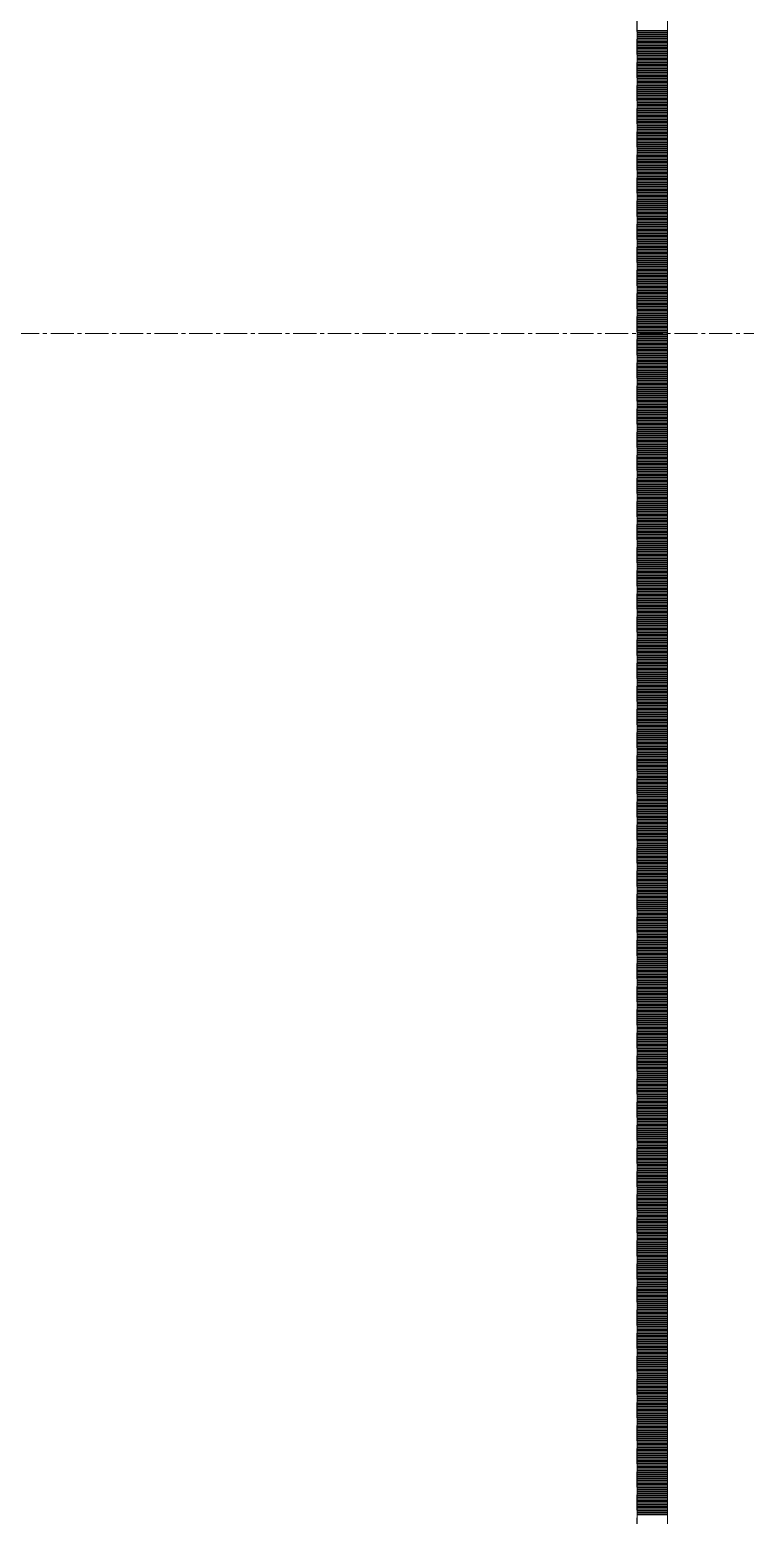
# Model space of a CAD drawing. Header units: millimetres. Extents: x 538266 to 1167394, y 114608 to 637157.
# Drawn here: x 828382 to 828972, y 203639 to 204864 of the extents above; entities that cross this region are included whole.
import ezdxf
from ezdxf.enums import TextEntityAlignment as Align

# ---------------------------------------------------------------- set-up
doc = ezdxf.new("R2010")
doc.units = ezdxf.units.MM
doc.linetypes.add('CENTER2', pattern=[28.575, 19.05, -3.175, 3.175, -3.175])
doc.linetypes.add('DASHED', pattern=[19.05, 12.7, -6.35])
doc.layers.get('Defpoints').update_dxf_attribs({"color": 140})
doc.layers.add('АР_Делит', color=120, linetype='Continuous', lineweight=0, plot=False)
doc.layers.add('АР_Тонкая', color=254, linetype='Continuous', lineweight=5)
doc.layers.add('АР_Штриховка', color=8, linetype='Continuous', lineweight=0)
doc.layers.add('РД_Оси_100', color=7, linetype='Continuous', lineweight=0, true_color=0x525252)
doc.styles.add('style1', font='ARIALN.TTF')

# ---------------------------------------------------------------- blocks, each defined once
blk = doc.blocks.new('2_этаж')
at = {"layer": 'АР_Тонкая', "color": 18, "linetype": 'Continuous', "lineweight": 5, "true_color": 0x000000}
for p, q in [((672518.6, 213213.2), (672518.6, 137013.2)), ((672543.6, 213213.2), (672543.6, 137013.2)), ((672543.6, 137013.2), (672543.6, 213213.2))]:
    blk.add_line(p, q, dxfattribs=at)
at = {"layer": 'АР_Штриховка', "color": 18, "linetype": 'Continuous', "lineweight": 0, "true_color": 0x000000}
for p, q in [((672518.6, 204863), (672543.6, 204863)), ((672518.6, 204862), (672543.6, 204862)), ((672518.6, 204861), (672543.6, 204861)), ((672518.6, 204860), (672543.6, 204860)), ((672518.6, 204859), (672543.6, 204859)), ((672518.6, 204858), (672543.6, 204858)), ((672518.6, 204857), (672543.6, 204857)), ((672518.6, 204856), (672543.6, 204856)), ((672518.6, 204855), (672543.6, 204855)), ((672518.6, 204854), (672543.6, 204854)), ((672518.6, 204853), (672543.6, 204853)), ((672518.6, 204852), (672543.6, 204852)), ((672518.6, 204851), (672543.6, 204851)), ((672518.6, 204850), (672543.6, 204850)), ((672518.6, 204849), (672543.6, 204849)), ((672518.6, 204848), (672543.6, 204848)), ((672518.6, 204847), (672543.6, 204847)), ((672518.6, 204846), (672543.6, 204846)), ((672518.6, 204845), (672543.6, 204845)), ((672518.6, 204844), (672543.6, 204844)), ((672518.6, 204843), (672543.6, 204843)), ((672518.6, 204842), (672543.6, 204842)), ((672518.6, 204841), (672543.6, 204841)), ((672518.6, 204840), (672543.6, 204840)), ((672518.6, 204839), (672543.6, 204839)), ((672518.6, 204838), (672543.6, 204838)), ((672518.6, 204837), (672543.6, 204837)), ((672518.6, 204836), (672543.6, 204836)), ((672518.6, 204835), (672543.6, 204835)), ((672518.6, 204834), (672543.6, 204834)), ((672518.6, 204833), (672543.6, 204833)), ((672518.6, 204832), (672543.6, 204832)), ((672518.6, 204831), (672543.6, 204831)), ((672518.6, 204830), (672543.6, 204830)), ((672518.6, 204829), (672543.6, 204829)), ((672518.6, 204828), (672543.6, 204828)), ((672518.6, 204827), (672543.6, 204827)), ((672518.6, 204826), (672543.6, 204826)), ((672518.6, 204825), (672543.6, 204825)), ((672518.6, 204824), (672543.6, 204824)), ((672518.6, 204823), (672543.6, 204823)), ((672518.6, 204822), (672543.6, 204822)), ((672518.6, 204821), (672543.6, 204821)), ((672518.6, 204820), (672543.6, 204820)), ((672518.6, 204819), (672543.6, 204819)), ((672518.6, 204818), (672543.6, 204818)), ((672518.6, 204817), (672543.6, 204817)), ((672518.6, 204816), (672543.6, 204816)), ((672518.6, 204815), (672543.6, 204815)), ((672518.6, 204814), (672543.6, 204814)), ((672518.6, 204813), (672543.6, 204813)), ((672518.6, 204812), (672543.6, 204812)), ((672518.6, 204811), (672543.6, 204811)), ((672518.6, 204810), (672543.6, 204810)), ((672518.6, 204809), (672543.6, 204809)), ((672518.6, 204808), (672543.6, 204808)), ((672518.6, 204807), (672543.6, 204807)), ((672518.6, 204806), (672543.6, 204806)), ((672518.6, 204805), (672543.6, 204805)), ((672518.6, 204804), (672543.6, 204804)), ((672518.6, 204803), (672543.6, 204803)), ((672518.6, 204802), (672543.6, 204802)), ((672518.6, 204801), (672543.6, 204801)), ((672518.6, 204800), (672543.6, 204800)), ((672518.6, 204799), (672543.6, 204799)), ((672518.6, 204798), (672543.6, 204798)), ((672518.6, 204797), (672543.6, 204797)), ((672518.6, 204796), (672543.6, 204796)), ((672518.6, 204795), (672543.6, 204795)), ((672518.6, 204794), (672543.6, 204794)), ((672518.6, 204793), (672543.6, 204793)), ((672518.6, 204792), (672543.6, 204792)), ((672518.6, 204791), (672543.6, 204791)), ((672518.6, 204790), (672543.6, 204790)), ((672518.6, 204789), (672543.6, 204789)), ((672518.6, 204788), (672543.6, 204788)), ((672518.6, 204787), (672543.6, 204787)), ((672518.6, 204786), (672543.6, 204786)), ((672518.6, 204785), (672543.6, 204785)), ((672518.6, 204784), (672543.6, 204784)), ((672518.6, 204783), (672543.6, 204783)), ((672518.6, 204782), (672543.6, 204782)), ((672518.6, 204781), (672543.6, 204781)), ((672518.6, 204780), (672543.6, 204780)), ((672518.6, 204779), (672543.6, 204779)), ((672518.6, 204778), (672543.6, 204778)), ((672518.6, 204777), (672543.6, 204777)), ((672518.6, 204776), (672543.6, 204776)), ((672518.6, 204775), (672543.6, 204775)), ((672518.6, 204774), (672543.6, 204774)), ((672518.6, 204773), (672543.6, 204773)), ((672518.6, 204772), (672543.6, 204772)), ((672518.6, 204771), (672543.6, 204771)), ((672518.6, 204770), (672543.6, 204770)), ((672518.6, 204769), (672543.6, 204769)), ((672518.6, 204768), (672543.6, 204768)), ((672518.6, 204767), (672543.6, 204767)), ((672518.6, 204766), (672543.6, 204766)), ((672518.6, 204765), (672543.6, 204765)), ((672518.6, 204764), (672543.6, 204764)), ((672518.6, 204763), (672543.6, 204763)), ((672518.6, 204762), (672543.6, 204762)), ((672518.6, 204761), (672543.6, 204761)), ((672518.6, 204760), (672543.6, 204760)), ((672518.6, 204759), (672543.6, 204759)), ((672518.6, 204758), (672543.6, 204758)), ((672518.6, 204757), (672543.6, 204757)), ((672518.6, 204756), (672543.6, 204756)), ((672518.6, 204755), (672543.6, 204755)), ((672518.6, 204754), (672543.6, 204754)), ((672518.6, 204753), (672543.6, 204753)), ((672518.6, 204752), (672543.6, 204752)), ((672518.6, 204751), (672543.6, 204751)), ((672518.6, 204750), (672543.6, 204750)), ((672518.6, 204749), (672543.6, 204749)), ((672518.6, 204748), (672543.6, 204748)), ((672518.6, 204747), (672543.6, 204747)), ((672518.6, 204746), (672543.6, 204746)), ((672518.6, 204745), (672543.6, 204745)), ((672518.6, 204744), (672543.6, 204744)), ((672518.6, 204743), (672543.6, 204743)), ((672518.6, 204742), (672543.6, 204742)), ((672518.6, 204741), (672543.6, 204741)), ((672518.6, 204740), (672543.6, 204740)), ((672518.6, 204739), (672543.6, 204739)), ((672518.6, 204738), (672543.6, 204738)), ((672518.6, 204737), (672543.6, 204737)), ((672518.6, 204736), (672543.6, 204736)), ((672518.6, 204735), (672543.6, 204735)), ((672518.6, 204734), (672543.6, 204734)), ((672518.6, 204733), (672543.6, 204733)), ((672518.6, 204732), (672543.6, 204732)), ((672518.6, 204731), (672543.6, 204731)), ((672518.6, 204730), (672543.6, 204730)), ((672518.6, 204729), (672543.6, 204729)), ((672518.6, 204728), (672543.6, 204728)), ((672518.6, 204727), (672543.6, 204727)), ((672518.6, 204726), (672543.6, 204726)), ((672518.6, 204725), (672543.6, 204725)), ((672518.6, 204724), (672543.6, 204724)), ((672518.6, 204723), (672543.6, 204723)), ((672518.6, 204722), (672543.6, 204722)), ((672518.6, 204721), (672543.6, 204721)), ((672518.6, 204720), (672543.6, 204720)), ((672518.6, 204719), (672543.6, 204719)), ((672518.6, 204718), (672543.6, 204718)), ((672518.6, 204717), (672543.6, 204717)), ((672518.6, 204716), (672543.6, 204716)), ((672518.6, 204715), (672543.6, 204715)), ((672518.6, 204714), (672543.6, 204714)), ((672518.6, 204713), (672543.6, 204713)), ((672518.6, 204712), (672543.6, 204712)), ((672518.6, 204711), (672543.6, 204711)), ((672518.6, 204710), (672543.6, 204710)), ((672518.6, 204709), (672543.6, 204709)), ((672518.6, 204708), (672543.6, 204708)), ((672518.6, 204707), (672543.6, 204707)), ((672518.6, 204706), (672543.6, 204706)), ((672518.6, 204705), (672543.6, 204705)), ((672518.6, 204704), (672543.6, 204704)), ((672518.6, 204703), (672543.6, 204703)), ((672518.6, 204702), (672543.6, 204702)), ((672518.6, 204701), (672543.6, 204701)), ((672518.6, 204700), (672543.6, 204700)), ((672518.6, 204699), (672543.6, 204699)), ((672518.6, 204698), (672543.6, 204698)), ((672518.6, 204697), (672543.6, 204697)), ((672518.6, 204696), (672543.6, 204696)), ((672518.6, 204695), (672543.6, 204695)), ((672518.6, 204694), (672543.6, 204694)), ((672518.6, 204693), (672543.6, 204693)), ((672518.6, 204692), (672543.6, 204692)), ((672518.6, 204691), (672543.6, 204691)), ((672518.6, 204690), (672543.6, 204690)), ((672518.6, 204689), (672543.6, 204689)), ((672518.6, 204688), (672543.6, 204688)), ((672518.6, 204687), (672543.6, 204687)), ((672518.6, 204686), (672543.6, 204686)), ((672518.6, 204685), (672543.6, 204685)), ((672518.6, 204684), (672543.6, 204684)), ((672518.6, 204683), (672543.6, 204683)), ((672518.6, 204682), (672543.6, 204682)), ((672518.6, 204681), (672543.6, 204681)), ((672518.6, 204680), (672543.6, 204680)), ((672518.6, 204679), (672543.6, 204679)), ((672518.6, 204678), (672543.6, 204678)), ((672518.6, 204677), (672543.6, 204677)), ((672518.6, 204676), (672543.6, 204676)), ((672518.6, 204675), (672543.6, 204675)), ((672518.6, 204674), (672543.6, 204674)), ((672518.6, 204673), (672543.6, 204673)), ((672518.6, 204672), (672543.6, 204672)), ((672518.6, 204671), (672543.6, 204671)), ((672518.6, 204670), (672543.6, 204670)), ((672518.6, 204669), (672543.6, 204669)), ((672518.6, 204668), (672543.6, 204668)), ((672518.6, 204667), (672543.6, 204667)), ((672518.6, 204666), (672543.6, 204666)), ((672518.6, 204665), (672543.6, 204665)), ((672518.6, 204664), (672543.6, 204664)), ((672518.6, 204663), (672543.6, 204663)), ((672518.6, 204662), (672543.6, 204662)), ((672518.6, 204661), (672543.6, 204661)), ((672518.6, 204660), (672543.6, 204660)), ((672518.6, 204659), (672543.6, 204659)), ((672518.6, 204658), (672543.6, 204658)), ((672518.6, 204657), (672543.6, 204657)), ((672518.6, 204656), (672543.6, 204656)), ((672518.6, 204655), (672543.6, 204655)), ((672518.6, 204654), (672543.6, 204654)), ((672518.6, 204653), (672543.6, 204653)), ((672518.6, 204652), (672543.6, 204652)), ((672518.6, 204651), (672543.6, 204651)), ((672518.6, 204650), (672543.6, 204650)), ((672518.6, 204649), (672543.6, 204649)), ((672518.6, 204648), (672543.6, 204648)), ((672518.6, 204647), (672543.6, 204647)), ((672518.6, 204646), (672543.6, 204646)), ((672518.6, 204645), (672543.6, 204645)), ((672518.6, 204644), (672543.6, 204644)), ((672518.6, 204643), (672543.6, 204643)), ((672518.6, 204642), (672543.6, 204642)), ((672518.6, 204641), (672543.6, 204641)), ((672518.6, 204640), (672543.6, 204640)), ((672518.6, 204639), (672543.6, 204639)), ((672518.6, 204638), (672543.6, 204638)), ((672518.6, 204637), (672543.6, 204637)), ((672518.6, 204636), (672543.6, 204636)), ((672518.6, 204635), (672543.6, 204635)), ((672518.6, 204634), (672543.6, 204634)), ((672518.6, 204633), (672543.6, 204633)), ((672518.6, 204632), (672543.6, 204632)), ((672518.6, 204631), (672543.6, 204631)), ((672518.6, 204630), (672543.6, 204630)), ((672518.6, 204629), (672543.6, 204629)), ((672518.6, 204628), (672543.6, 204628)), ((672518.6, 204627), (672543.6, 204627)), ((672518.6, 204626), (672543.6, 204626)), ((672518.6, 204625), (672543.6, 204625)), ((672518.6, 204624), (672543.6, 204624)), ((672518.6, 204623), (672543.6, 204623)), ((672518.6, 204622), (672543.6, 204622)), ((672518.6, 204621), (672543.6, 204621)), ((672518.6, 204620), (672543.6, 204620)), ((672518.6, 204619), (672543.6, 204619)), ((672518.6, 204618), (672543.6, 204618)), ((672518.6, 204617), (672543.6, 204617)), ((672518.6, 204616), (672543.6, 204616)), ((672518.6, 204615), (672543.6, 204615)), ((672518.6, 204614), (672543.6, 204614)), ((672518.6, 204613), (672543.6, 204613)), ((672518.6, 204612), (672543.6, 204612)), ((672518.6, 204611), (672543.6, 204611)), ((672518.6, 204610), (672543.6, 204610)), ((672518.6, 204609), (672543.6, 204609)), ((672518.6, 204608), (672543.6, 204608)), ((672518.6, 204607), (672543.6, 204607)), ((672518.6, 204606), (672543.6, 204606)), ((672518.6, 204605), (672543.6, 204605)), ((672518.6, 204604), (672543.6, 204604)), ((672518.6, 204603), (672543.6, 204603)), ((672518.6, 204602), (672543.6, 204602)), ((672518.6, 204601), (672543.6, 204601)), ((672518.6, 204600), (672543.6, 204600)), ((672518.6, 204599), (672543.6, 204599)), ((672518.6, 204598), (672543.6, 204598)), ((672518.6, 204597), (672543.6, 204597)), ((672518.6, 204596), (672543.6, 204596)), ((672518.6, 204595), (672543.6, 204595)), ((672518.6, 204594), (672543.6, 204594)), ((672518.6, 204593), (672543.6, 204593)), ((672518.6, 204592), (672543.6, 204592)), ((672518.6, 204591), (672543.6, 204591)), ((672518.6, 204590), (672543.6, 204590)), ((672518.6, 204589), (672543.6, 204589)), ((672518.6, 204588), (672543.6, 204588)), ((672518.6, 204587), (672543.6, 204587)), ((672518.6, 204586), (672543.6, 204586)), ((672518.6, 204585), (672543.6, 204585)), ((672518.6, 204584), (672543.6, 204584)), ((672518.6, 204583), (672543.6, 204583)), ((672518.6, 204582), (672543.6, 204582)), ((672518.6, 204581), (672543.6, 204581)), ((672518.6, 204580), (672543.6, 204580)), ((672518.6, 204579), (672543.6, 204579)), ((672518.6, 204578), (672543.6, 204578)), ((672518.6, 204577), (672543.6, 204577)), ((672518.6, 204576), (672543.6, 204576)), ((672518.6, 204575), (672543.6, 204575)), ((672518.6, 204574), (672543.6, 204574)), ((672518.6, 204573), (672543.6, 204573)), ((672518.6, 204572), (672543.6, 204572)), ((672518.6, 204571), (672543.6, 204571)), ((672518.6, 204570), (672543.6, 204570)), ((672518.6, 204569), (672543.6, 204569)), ((672518.6, 204568), (672543.6, 204568)), ((672518.6, 204567), (672543.6, 204567)), ((672518.6, 204566), (672543.6, 204566)), ((672518.6, 204565), (672543.6, 204565)), ((672518.6, 204564), (672543.6, 204564)), ((672518.6, 204563), (672543.6, 204563)), ((672518.6, 204562), (672543.6, 204562)), ((672518.6, 204561), (672543.6, 204561)), ((672518.6, 204560), (672543.6, 204560)), ((672518.6, 204559), (672543.6, 204559)), ((672518.6, 204558), (672543.6, 204558)), ((672518.6, 204557), (672543.6, 204557)), ((672518.6, 204556), (672543.6, 204556)), ((672518.6, 204555), (672543.6, 204555)), ((672518.6, 204554), (672543.6, 204554)), ((672518.6, 204553), (672543.6, 204553)), ((672518.6, 204552), (672543.6, 204552)), ((672518.6, 204551), (672543.6, 204551)), ((672518.6, 204550), (672543.6, 204550)), ((672518.6, 204549), (672543.6, 204549)), ((672518.6, 204548), (672543.6, 204548)), ((672518.6, 204547), (672543.6, 204547)), ((672518.6, 204546), (672543.6, 204546)), ((672518.6, 204545), (672543.6, 204545)), ((672518.6, 204544), (672543.6, 204544)), ((672518.6, 204543), (672543.6, 204543)), ((672518.6, 204542), (672543.6, 204542)), ((672518.6, 204541), (672543.6, 204541)), ((672518.6, 204540), (672543.6, 204540)), ((672518.6, 204539), (672543.6, 204539)), ((672518.6, 204538), (672543.6, 204538)), ((672518.6, 204537), (672543.6, 204537)), ((672518.6, 204536), (672543.6, 204536)), ((672518.6, 204535), (672543.6, 204535)), ((672518.6, 204534), (672543.6, 204534)), ((672518.6, 204533), (672543.6, 204533)), ((672518.6, 204532), (672543.6, 204532)), ((672518.6, 204531), (672543.6, 204531)), ((672518.6, 204530), (672543.6, 204530)), ((672518.6, 204529), (672543.6, 204529)), ((672518.6, 204528), (672543.6, 204528)), ((672518.6, 204527), (672543.6, 204527)), ((672518.6, 204526), (672543.6, 204526)), ((672518.6, 204525), (672543.6, 204525)), ((672518.6, 204524), (672543.6, 204524)), ((672518.6, 204523), (672543.6, 204523)), ((672518.6, 204522), (672543.6, 204522)), ((672518.6, 204521), (672543.6, 204521)), ((672518.6, 204520), (672543.6, 204520)), ((672518.6, 204519), (672543.6, 204519)), ((672518.6, 204518), (672543.6, 204518)), ((672518.6, 204517), (672543.6, 204517)), ((672518.6, 204516), (672543.6, 204516)), ((672518.6, 204515), (672543.6, 204515)), ((672518.6, 204514), (672543.6, 204514)), ((672518.6, 204513), (672543.6, 204513)), ((672518.6, 204512), (672543.6, 204512)), ((672518.6, 204511), (672543.6, 204511)), ((672518.6, 204510), (672543.6, 204510)), ((672518.6, 204509), (672543.6, 204509)), ((672518.6, 204508), (672543.6, 204508)), ((672518.6, 204507), (672543.6, 204507)), ((672518.6, 204506), (672543.6, 204506)), ((672518.6, 204505), (672543.6, 204505)), ((672518.6, 204504), (672543.6, 204504)), ((672518.6, 204503), (672543.6, 204503)), ((672518.6, 204502), (672543.6, 204502)), ((672518.6, 204501), (672543.6, 204501)), ((672518.6, 204500), (672543.6, 204500)), ((672518.6, 204499), (672543.6, 204499)), ((672518.6, 204498), (672543.6, 204498)), ((672518.6, 204497), (672543.6, 204497)), ((672518.6, 204496), (672543.6, 204496)), ((672518.6, 204495), (672543.6, 204495)), ((672518.6, 204494), (672543.6, 204494)), ((672518.6, 204493), (672543.6, 204493)), ((672518.6, 204492), (672543.6, 204492)), ((672518.6, 204491), (672543.6, 204491)), ((672518.6, 204490), (672543.6, 204490)), ((672518.6, 204489), (672543.6, 204489)), ((672518.6, 204488), (672543.6, 204488)), ((672518.6, 204487), (672543.6, 204487)), ((672518.6, 204486), (672543.6, 204486)), ((672518.6, 204485), (672543.6, 204485)), ((672518.6, 204484), (672543.6, 204484)), ((672518.6, 204483), (672543.6, 204483)), ((672518.6, 204482), (672543.6, 204482)), ((672518.6, 204481), (672543.6, 204481)), ((672518.6, 204480), (672543.6, 204480)), ((672518.6, 204479), (672543.6, 204479)), ((672518.6, 204478), (672543.6, 204478)), ((672518.6, 204477), (672543.6, 204477)), ((672518.6, 204476), (672543.6, 204476)), ((672518.6, 204475), (672543.6, 204475)), ((672518.6, 204474), (672543.6, 204474)), ((672518.6, 204473), (672543.6, 204473)), ((672518.6, 204472), (672543.6, 204472)), ((672518.6, 204471), (672543.6, 204471)), ((672518.6, 204470), (672543.6, 204470)), ((672518.6, 204469), (672543.6, 204469)), ((672518.6, 204468), (672543.6, 204468)), ((672518.6, 204467), (672543.6, 204467)), ((672518.6, 204466), (672543.6, 204466)), ((672518.6, 204465), (672543.6, 204465)), ((672518.6, 204464), (672543.6, 204464)), ((672518.6, 204463), (672543.6, 204463)), ((672518.6, 204462), (672543.6, 204462)), ((672518.6, 204461), (672543.6, 204461)), ((672518.6, 204460), (672543.6, 204460)), ((672518.6, 204459), (672543.6, 204459)), ((672518.6, 204458), (672543.6, 204458)), ((672518.6, 204457), (672543.6, 204457)), ((672518.6, 204456), (672543.6, 204456)), ((672518.6, 204455), (672543.6, 204455)), ((672518.6, 204454), (672543.6, 204454)), ((672518.6, 204453), (672543.6, 204453)), ((672518.6, 204452), (672543.6, 204452)), ((672518.6, 204451), (672543.6, 204451)), ((672518.6, 204450), (672543.6, 204450)), ((672518.6, 204449), (672543.6, 204449)), ((672518.6, 204448), (672543.6, 204448)), ((672518.6, 204447), (672543.6, 204447)), ((672518.6, 204446), (672543.6, 204446)), ((672518.6, 204445), (672543.6, 204445)), ((672518.6, 204444), (672543.6, 204444)), ((672518.6, 204443), (672543.6, 204443)), ((672518.6, 204442), (672543.6, 204442)), ((672518.6, 204441), (672543.6, 204441)), ((672518.6, 204440), (672543.6, 204440)), ((672518.6, 204439), (672543.6, 204439)), ((672518.6, 204438), (672543.6, 204438)), ((672518.6, 204437), (672543.6, 204437)), ((672518.6, 204436), (672543.6, 204436)), ((672518.6, 204435), (672543.6, 204435)), ((672518.6, 204434), (672543.6, 204434)), ((672518.6, 204433), (672543.6, 204433)), ((672518.6, 204432), (672543.6, 204432)), ((672518.6, 204431), (672543.6, 204431)), ((672518.6, 204430), (672543.6, 204430)), ((672518.6, 204429), (672543.6, 204429)), ((672518.6, 204428), (672543.6, 204428)), ((672518.6, 204427), (672543.6, 204427)), ((672518.6, 204426), (672543.6, 204426)), ((672518.6, 204425), (672543.6, 204425)), ((672518.6, 204424), (672543.6, 204424)), ((672518.6, 204423), (672543.6, 204423)), ((672518.6, 204422), (672543.6, 204422)), ((672518.6, 204421), (672543.6, 204421)), ((672518.6, 204420), (672543.6, 204420)), ((672518.6, 204419), (672543.6, 204419)), ((672518.6, 204418), (672543.6, 204418)), ((672518.6, 204417), (672543.6, 204417)), ((672518.6, 204416), (672543.6, 204416)), ((672518.6, 204415), (672543.6, 204415)), ((672518.6, 204414), (672543.6, 204414)), ((672518.6, 204413), (672543.6, 204413)), ((672518.6, 204412), (672543.6, 204412)), ((672518.6, 204411), (672543.6, 204411)), ((672518.6, 204410), (672543.6, 204410)), ((672518.6, 204409), (672543.6, 204409)), ((672518.6, 204408), (672543.6, 204408)), ((672518.6, 204407), (672543.6, 204407)), ((672518.6, 204406), (672543.6, 204406)), ((672518.6, 204405), (672543.6, 204405)), ((672518.6, 204404), (672543.6, 204404)), ((672518.6, 204403), (672543.6, 204403)), ((672518.6, 204402), (672543.6, 204402)), ((672518.6, 204401), (672543.6, 204401)), ((672518.6, 204400), (672543.6, 204400)), ((672518.6, 204399), (672543.6, 204399)), ((672518.6, 204398), (672543.6, 204398)), ((672518.6, 204397), (672543.6, 204397)), ((672518.6, 204396), (672543.6, 204396)), ((672518.6, 204395), (672543.6, 204395)), ((672518.6, 204394), (672543.6, 204394)), ((672518.6, 204393), (672543.6, 204393)), ((672518.6, 204392), (672543.6, 204392)), ((672518.6, 204391), (672543.6, 204391)), ((672518.6, 204390), (672543.6, 204390)), ((672518.6, 204389), (672543.6, 204389)), ((672518.6, 204388), (672543.6, 204388)), ((672518.6, 204387), (672543.6, 204387)), ((672518.6, 204386), (672543.6, 204386)), ((672518.6, 204385), (672543.6, 204385)), ((672518.6, 204384), (672543.6, 204384)), ((672518.6, 204383), (672543.6, 204383)), ((672518.6, 204382), (672543.6, 204382)), ((672518.6, 204381), (672543.6, 204381)), ((672518.6, 204380), (672543.6, 204380)), ((672518.6, 204379), (672543.6, 204379)), ((672518.6, 204378), (672543.6, 204378)), ((672518.6, 204377), (672543.6, 204377)), ((672518.6, 204376), (672543.6, 204376)), ((672518.6, 204375), (672543.6, 204375)), ((672518.6, 204374), (672543.6, 204374)), ((672518.6, 204373), (672543.6, 204373)), ((672518.6, 204372), (672543.6, 204372)), ((672518.6, 204371), (672543.6, 204371)), ((672518.6, 204370), (672543.6, 204370)), ((672518.6, 204369), (672543.6, 204369)), ((672518.6, 204368), (672543.6, 204368)), ((672518.6, 204367), (672543.6, 204367)), ((672518.6, 204366), (672543.6, 204366)), ((672518.6, 204365), (672543.6, 204365)), ((672518.6, 204364), (672543.6, 204364)), ((672518.6, 204363), (672543.6, 204363)), ((672518.6, 204362), (672543.6, 204362)), ((672518.6, 204361), (672543.6, 204361)), ((672518.6, 204360), (672543.6, 204360)), ((672518.6, 204359), (672543.6, 204359)), ((672518.6, 204358), (672543.6, 204358)), ((672518.6, 204357), (672543.6, 204357)), ((672518.6, 204356), (672543.6, 204356)), ((672518.6, 204355), (672543.6, 204355)), ((672518.6, 204354), (672543.6, 204354)), ((672518.6, 204353), (672543.6, 204353)), ((672518.6, 204352), (672543.6, 204352)), ((672518.6, 204351), (672543.6, 204351)), ((672518.6, 204350), (672543.6, 204350)), ((672518.6, 204349), (672543.6, 204349)), ((672518.6, 204348), (672543.6, 204348)), ((672518.6, 204347), (672543.6, 204347)), ((672518.6, 204346), (672543.6, 204346)), ((672518.6, 204345), (672543.6, 204345)), ((672518.6, 204344), (672543.6, 204344)), ((672518.6, 204343), (672543.6, 204343)), ((672518.6, 204342), (672543.6, 204342)), ((672518.6, 204341), (672543.6, 204341)), ((672518.6, 204340), (672543.6, 204340)), ((672518.6, 204339), (672543.6, 204339)), ((672518.6, 204338), (672543.6, 204338)), ((672518.6, 204337), (672543.6, 204337)), ((672518.6, 204336), (672543.6, 204336)), ((672518.6, 204335), (672543.6, 204335)), ((672518.6, 204334), (672543.6, 204334)), ((672518.6, 204333), (672543.6, 204333)), ((672518.6, 204332), (672543.6, 204332)), ((672518.6, 204331), (672543.6, 204331)), ((672518.6, 204330), (672543.6, 204330)), ((672518.6, 204329), (672543.6, 204329)), ((672518.6, 204328), (672543.6, 204328)), ((672518.6, 204327), (672543.6, 204327)), ((672518.6, 204326), (672543.6, 204326)), ((672518.6, 204325), (672543.6, 204325)), ((672518.6, 204324), (672543.6, 204324)), ((672518.6, 204323), (672543.6, 204323)), ((672518.6, 204322), (672543.6, 204322)), ((672518.6, 204321), (672543.6, 204321)), ((672518.6, 204320), (672543.6, 204320)), ((672518.6, 204319), (672543.6, 204319)), ((672518.6, 204318), (672543.6, 204318)), ((672518.6, 204317), (672543.6, 204317)), ((672518.6, 204316), (672543.6, 204316)), ((672518.6, 204315), (672543.6, 204315)), ((672518.6, 204314), (672543.6, 204314)), ((672518.6, 204313), (672543.6, 204313)), ((672518.6, 204312), (672543.6, 204312)), ((672518.6, 204311), (672543.6, 204311)), ((672518.6, 204310), (672543.6, 204310)), ((672518.6, 204309), (672543.6, 204309)), ((672518.6, 204308), (672543.6, 204308)), ((672518.6, 204307), (672543.6, 204307)), ((672518.6, 204306), (672543.6, 204306)), ((672518.6, 204305), (672543.6, 204305)), ((672518.6, 204304), (672543.6, 204304)), ((672518.6, 204303), (672543.6, 204303)), ((672518.6, 204302), (672543.6, 204302)), ((672518.6, 204301), (672543.6, 204301)), ((672518.6, 204300), (672543.6, 204300)), ((672518.6, 204299), (672543.6, 204299)), ((672518.6, 204298), (672543.6, 204298)), ((672518.6, 204297), (672543.6, 204297)), ((672518.6, 204296), (672543.6, 204296)), ((672518.6, 204295), (672543.6, 204295)), ((672518.6, 204294), (672543.6, 204294)), ((672518.6, 204293), (672543.6, 204293)), ((672518.6, 204292), (672543.6, 204292)), ((672518.6, 204291), (672543.6, 204291)), ((672518.6, 204290), (672543.6, 204290)), ((672518.6, 204289), (672543.6, 204289)), ((672518.6, 204288), (672543.6, 204288)), ((672518.6, 204287), (672543.6, 204287)), ((672518.6, 204286), (672543.6, 204286)), ((672518.6, 204285), (672543.6, 204285)), ((672518.6, 204284), (672543.6, 204284)), ((672518.6, 204283), (672543.6, 204283)), ((672518.6, 204282), (672543.6, 204282)), ((672518.6, 204281), (672543.6, 204281)), ((672518.6, 204280), (672543.6, 204280)), ((672518.6, 204279), (672543.6, 204279)), ((672518.6, 204278), (672543.6, 204278)), ((672518.6, 204277), (672543.6, 204277)), ((672518.6, 204276), (672543.6, 204276)), ((672518.6, 204275), (672543.6, 204275)), ((672518.6, 204274), (672543.6, 204274)), ((672518.6, 204273), (672543.6, 204273)), ((672518.6, 204272), (672543.6, 204272)), ((672518.6, 204271), (672543.6, 204271)), ((672518.6, 204270), (672543.6, 204270)), ((672518.6, 204269), (672543.6, 204269)), ((672518.6, 204268), (672543.6, 204268)), ((672518.6, 204267), (672543.6, 204267)), ((672518.6, 204266), (672543.6, 204266)), ((672518.6, 204265), (672543.6, 204265)), ((672518.6, 204264), (672543.6, 204264)), ((672518.6, 204263), (672543.6, 204263)), ((672518.6, 204262), (672543.6, 204262)), ((672518.6, 204261), (672543.6, 204261)), ((672518.6, 204260), (672543.6, 204260)), ((672518.6, 204259), (672543.6, 204259)), ((672518.6, 204258), (672543.6, 204258)), ((672518.6, 204257), (672543.6, 204257)), ((672518.6, 204256), (672543.6, 204256)), ((672518.6, 204255), (672543.6, 204255)), ((672518.6, 204254), (672543.6, 204254)), ((672518.6, 204253), (672543.6, 204253)), ((672518.6, 204252), (672543.6, 204252)), ((672518.6, 204251), (672543.6, 204251)), ((672518.6, 204250), (672543.6, 204250)), ((672518.6, 204249), (672543.6, 204249)), ((672518.6, 204248), (672543.6, 204248)), ((672518.6, 204247), (672543.6, 204247)), ((672518.6, 204246), (672543.6, 204246)), ((672518.6, 204245), (672543.6, 204245)), ((672518.6, 204244), (672543.6, 204244)), ((672518.6, 204243), (672543.6, 204243)), ((672518.6, 204242), (672543.6, 204242)), ((672518.6, 204241), (672543.6, 204241)), ((672518.6, 204240), (672543.6, 204240)), ((672518.6, 204239), (672543.6, 204239)), ((672518.6, 204238), (672543.6, 204238)), ((672518.6, 204237), (672543.6, 204237)), ((672518.6, 204236), (672543.6, 204236)), ((672518.6, 204235), (672543.6, 204235)), ((672518.6, 204234), (672543.6, 204234)), ((672518.6, 204233), (672543.6, 204233)), ((672518.6, 204232), (672543.6, 204232)), ((672518.6, 204231), (672543.6, 204231)), ((672518.6, 204230), (672543.6, 204230)), ((672518.6, 204229), (672543.6, 204229)), ((672518.6, 204228), (672543.6, 204228)), ((672518.6, 204227), (672543.6, 204227)), ((672518.6, 204226), (672543.6, 204226)), ((672518.6, 204225), (672543.6, 204225)), ((672518.6, 204224), (672543.6, 204224)), ((672518.6, 204223), (672543.6, 204223)), ((672518.6, 204222), (672543.6, 204222)), ((672518.6, 204221), (672543.6, 204221)), ((672518.6, 204220), (672543.6, 204220)), ((672518.6, 204219), (672543.6, 204219)), ((672518.6, 204218), (672543.6, 204218)), ((672518.6, 204217), (672543.6, 204217)), ((672518.6, 204216), (672543.6, 204216)), ((672518.6, 204215), (672543.6, 204215)), ((672518.6, 204214), (672543.6, 204214)), ((672518.6, 204213), (672543.6, 204213)), ((672518.6, 204212), (672543.6, 204212)), ((672518.6, 204211), (672543.6, 204211)), ((672518.6, 204210), (672543.6, 204210)), ((672518.6, 204209), (672543.6, 204209)), ((672518.6, 204208), (672543.6, 204208)), ((672518.6, 204207), (672543.6, 204207)), ((672518.6, 204206), (672543.6, 204206)), ((672518.6, 204205), (672543.6, 204205)), ((672518.6, 204204), (672543.6, 204204)), ((672518.6, 204203), (672543.6, 204203)), ((672518.6, 204202), (672543.6, 204202)), ((672518.6, 204201), (672543.6, 204201)), ((672518.6, 204200), (672543.6, 204200)), ((672518.6, 204199), (672543.6, 204199)), ((672518.6, 204198), (672543.6, 204198)), ((672518.6, 204197), (672543.6, 204197)), ((672518.6, 204196), (672543.6, 204196)), ((672518.6, 204195), (672543.6, 204195)), ((672518.6, 204194), (672543.6, 204194)), ((672518.6, 204193), (672543.6, 204193)), ((672518.6, 204192), (672543.6, 204192)), ((672518.6, 204191), (672543.6, 204191)), ((672518.6, 204190), (672543.6, 204190)), ((672518.6, 204189), (672543.6, 204189)), ((672518.6, 204188), (672543.6, 204188)), ((672518.6, 204187), (672543.6, 204187)), ((672518.6, 204186), (672543.6, 204186)), ((672518.6, 204185), (672543.6, 204185)), ((672518.6, 204184), (672543.6, 204184)), ((672518.6, 204183), (672543.6, 204183)), ((672518.6, 204182), (672543.6, 204182)), ((672518.6, 204181), (672543.6, 204181)), ((672518.6, 204180), (672543.6, 204180)), ((672518.6, 204179), (672543.6, 204179)), ((672518.6, 204178), (672543.6, 204178)), ((672518.6, 204177), (672543.6, 204177)), ((672518.6, 204176), (672543.6, 204176)), ((672518.6, 204175), (672543.6, 204175)), ((672518.6, 204174), (672543.6, 204174)), ((672518.6, 204173), (672543.6, 204173)), ((672518.6, 204172), (672543.6, 204172)), ((672518.6, 204171), (672543.6, 204171)), ((672518.6, 204170), (672543.6, 204170)), ((672518.6, 204169), (672543.6, 204169)), ((672518.6, 204168), (672543.6, 204168)), ((672518.6, 204167), (672543.6, 204167)), ((672518.6, 204166), (672543.6, 204166)), ((672518.6, 204165), (672543.6, 204165)), ((672518.6, 204164), (672543.6, 204164)), ((672518.6, 204163), (672543.6, 204163)), ((672518.6, 204162), (672543.6, 204162)), ((672518.6, 204161), (672543.6, 204161)), ((672518.6, 204160), (672543.6, 204160)), ((672518.6, 204159), (672543.6, 204159)), ((672518.6, 204158), (672543.6, 204158)), ((672518.6, 204157), (672543.6, 204157)), ((672518.6, 204156), (672543.6, 204156)), ((672518.6, 204155), (672543.6, 204155)), ((672518.6, 204154), (672543.6, 204154)), ((672518.6, 204153), (672543.6, 204153)), ((672518.6, 204152), (672543.6, 204152)), ((672518.6, 204151), (672543.6, 204151)), ((672518.6, 204150), (672543.6, 204150)), ((672518.6, 204149), (672543.6, 204149)), ((672518.6, 204148), (672543.6, 204148)), ((672518.6, 204147), (672543.6, 204147)), ((672518.6, 204146), (672543.6, 204146)), ((672518.6, 204145), (672543.6, 204145)), ((672518.6, 204144), (672543.6, 204144)), ((672518.6, 204143), (672543.6, 204143)), ((672518.6, 204142), (672543.6, 204142)), ((672518.6, 204141), (672543.6, 204141)), ((672518.6, 204140), (672543.6, 204140)), ((672518.6, 204139), (672543.6, 204139)), ((672518.6, 204138), (672543.6, 204138)), ((672518.6, 204137), (672543.6, 204137)), ((672518.6, 204136), (672543.6, 204136)), ((672518.6, 204135), (672543.6, 204135)), ((672518.6, 204134), (672543.6, 204134)), ((672518.6, 204133), (672543.6, 204133)), ((672518.6, 204132), (672543.6, 204132)), ((672518.6, 204131), (672543.6, 204131)), ((672518.6, 204130), (672543.6, 204130)), ((672518.6, 204129), (672543.6, 204129)), ((672518.6, 204128), (672543.6, 204128)), ((672518.6, 204127), (672543.6, 204127)), ((672518.6, 204126), (672543.6, 204126)), ((672518.6, 204125), (672543.6, 204125)), ((672518.6, 204124), (672543.6, 204124)), ((672518.6, 204123), (672543.6, 204123)), ((672518.6, 204122), (672543.6, 204122)), ((672518.6, 204121), (672543.6, 204121)), ((672518.6, 204120), (672543.6, 204120)), ((672518.6, 204119), (672543.6, 204119)), ((672518.6, 204118), (672543.6, 204118)), ((672518.6, 204117), (672543.6, 204117)), ((672518.6, 204116), (672543.6, 204116)), ((672518.6, 204115), (672543.6, 204115)), ((672518.6, 204114), (672543.6, 204114)), ((672518.6, 204113), (672543.6, 204113)), ((672518.6, 204112), (672543.6, 204112)), ((672518.6, 204111), (672543.6, 204111)), ((672518.6, 204110), (672543.6, 204110)), ((672518.6, 204109), (672543.6, 204109)), ((672518.6, 204108), (672543.6, 204108)), ((672518.6, 204107), (672543.6, 204107)), ((672518.6, 204106), (672543.6, 204106)), ((672518.6, 204105), (672543.6, 204105)), ((672518.6, 204104), (672543.6, 204104)), ((672518.6, 204103), (672543.6, 204103)), ((672518.6, 204102), (672543.6, 204102)), ((672518.6, 204101), (672543.6, 204101)), ((672518.6, 204100), (672543.6, 204100)), ((672518.6, 204099), (672543.6, 204099)), ((672518.6, 204098), (672543.6, 204098)), ((672518.6, 204097), (672543.6, 204097)), ((672518.6, 204096), (672543.6, 204096)), ((672518.6, 204095), (672543.6, 204095)), ((672518.6, 204094), (672543.6, 204094)), ((672518.6, 204093), (672543.6, 204093)), ((672518.6, 204092), (672543.6, 204092)), ((672518.6, 204091), (672543.6, 204091)), ((672518.6, 204090), (672543.6, 204090)), ((672518.6, 204089), (672543.6, 204089)), ((672518.6, 204088), (672543.6, 204088)), ((672518.6, 204087), (672543.6, 204087)), ((672518.6, 204086), (672543.6, 204086)), ((672518.6, 204085), (672543.6, 204085)), ((672518.6, 204084), (672543.6, 204084)), ((672518.6, 204083), (672543.6, 204083)), ((672518.6, 204082), (672543.6, 204082)), ((672518.6, 204081), (672543.6, 204081)), ((672518.6, 204080), (672543.6, 204080)), ((672518.6, 204079), (672543.6, 204079)), ((672518.6, 204078), (672543.6, 204078)), ((672518.6, 204077), (672543.6, 204077)), ((672518.6, 204076), (672543.6, 204076)), ((672518.6, 204075), (672543.6, 204075)), ((672518.6, 204074), (672543.6, 204074)), ((672518.6, 204073), (672543.6, 204073)), ((672518.6, 204072), (672543.6, 204072)), ((672518.6, 204071), (672543.6, 204071)), ((672518.6, 204070), (672543.6, 204070)), ((672518.6, 204069), (672543.6, 204069)), ((672518.6, 204068), (672543.6, 204068)), ((672518.6, 204067), (672543.6, 204067)), ((672518.6, 204066), (672543.6, 204066)), ((672518.6, 204065), (672543.6, 204065)), ((672518.6, 204064), (672543.6, 204064)), ((672518.6, 204063), (672543.6, 204063)), ((672518.6, 204062), (672543.6, 204062)), ((672518.6, 204061), (672543.6, 204061)), ((672518.6, 204060), (672543.6, 204060)), ((672518.6, 204059), (672543.6, 204059)), ((672518.6, 204058), (672543.6, 204058)), ((672518.6, 204057), (672543.6, 204057)), ((672518.6, 204056), (672543.6, 204056)), ((672518.6, 204055), (672543.6, 204055)), ((672518.6, 204054), (672543.6, 204054)), ((672518.6, 204053), (672543.6, 204053)), ((672518.6, 204052), (672543.6, 204052)), ((672518.6, 204051), (672543.6, 204051)), ((672518.6, 204050), (672543.6, 204050)), ((672518.6, 204049), (672543.6, 204049)), ((672518.6, 204048), (672543.6, 204048)), ((672518.6, 204047), (672543.6, 204047)), ((672518.6, 204046), (672543.6, 204046)), ((672518.6, 204045), (672543.6, 204045)), ((672518.6, 204044), (672543.6, 204044)), ((672518.6, 204043), (672543.6, 204043)), ((672518.6, 204042), (672543.6, 204042)), ((672518.6, 204041), (672543.6, 204041)), ((672518.6, 204040), (672543.6, 204040)), ((672518.6, 204039), (672543.6, 204039)), ((672518.6, 204038), (672543.6, 204038)), ((672518.6, 204037), (672543.6, 204037)), ((672518.6, 204036), (672543.6, 204036)), ((672518.6, 204035), (672543.6, 204035)), ((672518.6, 204034), (672543.6, 204034)), ((672518.6, 204033), (672543.6, 204033)), ((672518.6, 204032), (672543.6, 204032)), ((672518.6, 204031), (672543.6, 204031)), ((672518.6, 204030), (672543.6, 204030)), ((672518.6, 204029), (672543.6, 204029)), ((672518.6, 204028), (672543.6, 204028)), ((672518.6, 204027), (672543.6, 204027)), ((672518.6, 204026), (672543.6, 204026)), ((672518.6, 204025), (672543.6, 204025)), ((672518.6, 204024), (672543.6, 204024)), ((672518.6, 204023), (672543.6, 204023)), ((672518.6, 204022), (672543.6, 204022)), ((672518.6, 204021), (672543.6, 204021)), ((672518.6, 204020), (672543.6, 204020)), ((672518.6, 204019), (672543.6, 204019)), ((672518.6, 204018), (672543.6, 204018)), ((672518.6, 204017), (672543.6, 204017)), ((672518.6, 204016), (672543.6, 204016)), ((672518.6, 204015), (672543.6, 204015)), ((672518.6, 204014), (672543.6, 204014)), ((672518.6, 204013), (672543.6, 204013)), ((672518.6, 204012), (672543.6, 204012)), ((672518.6, 204011), (672543.6, 204011)), ((672518.6, 204010), (672543.6, 204010)), ((672518.6, 204009), (672543.6, 204009)), ((672518.6, 204008), (672543.6, 204008)), ((672518.6, 204007), (672543.6, 204007)), ((672518.6, 204006), (672543.6, 204006)), ((672518.6, 204005), (672543.6, 204005)), ((672518.6, 204004), (672543.6, 204004)), ((672518.6, 204003), (672543.6, 204003)), ((672518.6, 204002), (672543.6, 204002)), ((672518.6, 204001), (672543.6, 204001)), ((672518.6, 204000), (672543.6, 204000)), ((672518.6, 203999), (672543.6, 203999)), ((672518.6, 203998), (672543.6, 203998)), ((672518.6, 203997), (672543.6, 203997)), ((672518.6, 203996), (672543.6, 203996)), ((672518.6, 203995), (672543.6, 203995)), ((672518.6, 203994), (672543.6, 203994)), ((672518.6, 203993), (672543.6, 203993)), ((672518.6, 203992), (672543.6, 203992)), ((672518.6, 203991), (672543.6, 203991)), ((672518.6, 203990), (672543.6, 203990)), ((672518.6, 203989), (672543.6, 203989)), ((672518.6, 203988), (672543.6, 203988)), ((672518.6, 203987), (672543.6, 203987)), ((672518.6, 203986), (672543.6, 203986)), ((672518.6, 203985), (672543.6, 203985)), ((672518.6, 203984), (672543.6, 203984)), ((672518.6, 203983), (672543.6, 203983)), ((672518.6, 203982), (672543.6, 203982)), ((672518.6, 203981), (672543.6, 203981)), ((672518.6, 203980), (672543.6, 203980)), ((672518.6, 203979), (672543.6, 203979)), ((672518.6, 203978), (672543.6, 203978)), ((672518.6, 203977), (672543.6, 203977)), ((672518.6, 203976), (672543.6, 203976)), ((672518.6, 203975), (672543.6, 203975)), ((672518.6, 203974), (672543.6, 203974)), ((672518.6, 203973), (672543.6, 203973)), ((672518.6, 203972), (672543.6, 203972)), ((672518.6, 203971), (672543.6, 203971)), ((672518.6, 203970), (672543.6, 203970)), ((672518.6, 203969), (672543.6, 203969)), ((672518.6, 203968), (672543.6, 203968)), ((672518.6, 203967), (672543.6, 203967)), ((672518.6, 203966), (672543.6, 203966)), ((672518.6, 203965), (672543.6, 203965)), ((672518.6, 203964), (672543.6, 203964)), ((672518.6, 203963), (672543.6, 203963)), ((672518.6, 203962), (672543.6, 203962)), ((672518.6, 203961), (672543.6, 203961)), ((672518.6, 203960), (672543.6, 203960)), ((672518.6, 203959), (672543.6, 203959)), ((672518.6, 203958), (672543.6, 203958)), ((672518.6, 203957), (672543.6, 203957)), ((672518.6, 203956), (672543.6, 203956)), ((672518.6, 203955), (672543.6, 203955)), ((672518.6, 203954), (672543.6, 203954)), ((672518.6, 203953), (672543.6, 203953)), ((672518.6, 203952), (672543.6, 203952)), ((672518.6, 203951), (672543.6, 203951)), ((672518.6, 203950), (672543.6, 203950)), ((672518.6, 203949), (672543.6, 203949)), ((672518.6, 203948), (672543.6, 203948)), ((672518.6, 203947), (672543.6, 203947)), ((672518.6, 203946), (672543.6, 203946)), ((672518.6, 203945), (672543.6, 203945)), ((672518.6, 203944), (672543.6, 203944)), ((672518.6, 203943), (672543.6, 203943)), ((672518.6, 203942), (672543.6, 203942)), ((672518.6, 203941), (672543.6, 203941)), ((672518.6, 203940), (672543.6, 203940)), ((672518.6, 203939), (672543.6, 203939)), ((672518.6, 203938), (672543.6, 203938)), ((672518.6, 203937), (672543.6, 203937)), ((672518.6, 203936), (672543.6, 203936)), ((672518.6, 203935), (672543.6, 203935)), ((672518.6, 203934), (672543.6, 203934)), ((672518.6, 203933), (672543.6, 203933)), ((672518.6, 203932), (672543.6, 203932)), ((672518.6, 203931), (672543.6, 203931)), ((672518.6, 203930), (672543.6, 203930)), ((672518.6, 203929), (672543.6, 203929)), ((672518.6, 203928), (672543.6, 203928)), ((672518.6, 203927), (672543.6, 203927)), ((672518.6, 203926), (672543.6, 203926)), ((672518.6, 203925), (672543.6, 203925)), ((672518.6, 203924), (672543.6, 203924)), ((672518.6, 203923), (672543.6, 203923)), ((672518.6, 203922), (672543.6, 203922)), ((672518.6, 203921), (672543.6, 203921)), ((672518.6, 203920), (672543.6, 203920)), ((672518.6, 203919), (672543.6, 203919)), ((672518.6, 203918), (672543.6, 203918)), ((672518.6, 203917), (672543.6, 203917)), ((672518.6, 203916), (672543.6, 203916)), ((672518.6, 203915), (672543.6, 203915)), ((672518.6, 203914), (672543.6, 203914)), ((672518.6, 203913), (672543.6, 203913)), ((672518.6, 203912), (672543.6, 203912)), ((672518.6, 203911), (672543.6, 203911)), ((672518.6, 203910), (672543.6, 203910)), ((672518.6, 203909), (672543.6, 203909)), ((672518.6, 203908), (672543.6, 203908)), ((672518.6, 203907), (672543.6, 203907)), ((672518.6, 203906), (672543.6, 203906)), ((672518.6, 203905), (672543.6, 203905)), ((672518.6, 203904), (672543.6, 203904)), ((672518.6, 203903), (672543.6, 203903)), ((672518.6, 203902), (672543.6, 203902)), ((672518.6, 203901), (672543.6, 203901)), ((672518.6, 203900), (672543.6, 203900)), ((672518.6, 203899), (672543.6, 203899)), ((672518.6, 203898), (672543.6, 203898)), ((672518.6, 203897), (672543.6, 203897)), ((672518.6, 203896), (672543.6, 203896)), ((672518.6, 203895), (672543.6, 203895)), ((672518.6, 203894), (672543.6, 203894)), ((672518.6, 203893), (672543.6, 203893)), ((672518.6, 203892), (672543.6, 203892)), ((672518.6, 203891), (672543.6, 203891)), ((672518.6, 203890), (672543.6, 203890)), ((672518.6, 203889), (672543.6, 203889)), ((672518.6, 203888), (672543.6, 203888)), ((672518.6, 203887), (672543.6, 203887)), ((672518.6, 203886), (672543.6, 203886)), ((672518.6, 203885), (672543.6, 203885)), ((672518.6, 203884), (672543.6, 203884)), ((672518.6, 203883), (672543.6, 203883)), ((672518.6, 203882), (672543.6, 203882)), ((672518.6, 203881), (672543.6, 203881)), ((672518.6, 203880), (672543.6, 203880)), ((672518.6, 203879), (672543.6, 203879)), ((672518.6, 203878), (672543.6, 203878)), ((672518.6, 203877), (672543.6, 203877)), ((672518.6, 203876), (672543.6, 203876)), ((672518.6, 203875), (672543.6, 203875)), ((672518.6, 203874), (672543.6, 203874)), ((672518.6, 203873), (672543.6, 203873)), ((672518.6, 203872), (672543.6, 203872)), ((672518.6, 203871), (672543.6, 203871)), ((672518.6, 203870), (672543.6, 203870)), ((672518.6, 203869), (672543.6, 203869)), ((672518.6, 203868), (672543.6, 203868)), ((672518.6, 203867), (672543.6, 203867)), ((672518.6, 203866), (672543.6, 203866)), ((672518.6, 203865), (672543.6, 203865)), ((672518.6, 203864), (672543.6, 203864)), ((672518.6, 203863), (672543.6, 203863)), ((672518.6, 203862), (672543.6, 203862)), ((672518.6, 203861), (672543.6, 203861)), ((672518.6, 203860), (672543.6, 203860)), ((672518.6, 203859), (672543.6, 203859)), ((672518.6, 203858), (672543.6, 203858)), ((672518.6, 203857), (672543.6, 203857)), ((672518.6, 203856), (672543.6, 203856)), ((672518.6, 203855), (672543.6, 203855)), ((672518.6, 203854), (672543.6, 203854)), ((672518.6, 203853), (672543.6, 203853)), ((672518.6, 203852), (672543.6, 203852)), ((672518.6, 203851), (672543.6, 203851)), ((672518.6, 203850), (672543.6, 203850)), ((672518.6, 203849), (672543.6, 203849)), ((672518.6, 203848), (672543.6, 203848)), ((672518.6, 203847), (672543.6, 203847)), ((672518.6, 203846), (672543.6, 203846)), ((672518.6, 203845), (672543.6, 203845)), ((672518.6, 203844), (672543.6, 203844)), ((672518.6, 203843), (672543.6, 203843)), ((672518.6, 203842), (672543.6, 203842)), ((672518.6, 203841), (672543.6, 203841)), ((672518.6, 203840), (672543.6, 203840)), ((672518.6, 203839), (672543.6, 203839)), ((672518.6, 203838), (672543.6, 203838)), ((672518.6, 203837), (672543.6, 203837)), ((672518.6, 203836), (672543.6, 203836)), ((672518.6, 203835), (672543.6, 203835)), ((672518.6, 203834), (672543.6, 203834)), ((672518.6, 203833), (672543.6, 203833)), ((672518.6, 203832), (672543.6, 203832)), ((672518.6, 203831), (672543.6, 203831)), ((672518.6, 203830), (672543.6, 203830)), ((672518.6, 203829), (672543.6, 203829)), ((672518.6, 203828), (672543.6, 203828)), ((672518.6, 203827), (672543.6, 203827)), ((672518.6, 203826), (672543.6, 203826)), ((672518.6, 203825), (672543.6, 203825)), ((672518.6, 203824), (672543.6, 203824)), ((672518.6, 203823), (672543.6, 203823)), ((672518.6, 203822), (672543.6, 203822)), ((672518.6, 203821), (672543.6, 203821)), ((672518.6, 203820), (672543.6, 203820)), ((672518.6, 203819), (672543.6, 203819)), ((672518.6, 203818), (672543.6, 203818)), ((672518.6, 203817), (672543.6, 203817)), ((672518.6, 203816), (672543.6, 203816)), ((672518.6, 203815), (672543.6, 203815)), ((672518.6, 203814), (672543.6, 203814)), ((672518.6, 203813), (672543.6, 203813)), ((672518.6, 203812), (672543.6, 203812)), ((672518.6, 203811), (672543.6, 203811)), ((672518.6, 203810), (672543.6, 203810)), ((672518.6, 203809), (672543.6, 203809)), ((672518.6, 203808), (672543.6, 203808)), ((672518.6, 203807), (672543.6, 203807)), ((672518.6, 203806), (672543.6, 203806)), ((672518.6, 203805), (672543.6, 203805)), ((672518.6, 203804), (672543.6, 203804)), ((672518.6, 203803), (672543.6, 203803)), ((672518.6, 203802), (672543.6, 203802)), ((672518.6, 203801), (672543.6, 203801)), ((672518.6, 203800), (672543.6, 203800)), ((672518.6, 203799), (672543.6, 203799)), ((672518.6, 203798), (672543.6, 203798)), ((672518.6, 203797), (672543.6, 203797)), ((672518.6, 203796), (672543.6, 203796)), ((672518.6, 203795), (672543.6, 203795)), ((672518.6, 203794), (672543.6, 203794)), ((672518.6, 203793), (672543.6, 203793)), ((672518.6, 203792), (672543.6, 203792)), ((672518.6, 203791), (672543.6, 203791)), ((672518.6, 203790), (672543.6, 203790)), ((672518.6, 203789), (672543.6, 203789)), ((672518.6, 203788), (672543.6, 203788)), ((672518.6, 203787), (672543.6, 203787)), ((672518.6, 203786), (672543.6, 203786)), ((672518.6, 203785), (672543.6, 203785)), ((672518.6, 203784), (672543.6, 203784)), ((672518.6, 203783), (672543.6, 203783)), ((672518.6, 203782), (672543.6, 203782)), ((672518.6, 203781), (672543.6, 203781)), ((672518.6, 203780), (672543.6, 203780)), ((672518.6, 203779), (672543.6, 203779)), ((672518.6, 203778), (672543.6, 203778)), ((672518.6, 203777), (672543.6, 203777)), ((672518.6, 203776), (672543.6, 203776)), ((672518.6, 203775), (672543.6, 203775)), ((672518.6, 203774), (672543.6, 203774)), ((672518.6, 203773), (672543.6, 203773)), ((672518.6, 203772), (672543.6, 203772)), ((672518.6, 203771), (672543.6, 203771)), ((672518.6, 203770), (672543.6, 203770)), ((672518.6, 203769), (672543.6, 203769)), ((672518.6, 203768), (672543.6, 203768)), ((672518.6, 203767), (672543.6, 203767)), ((672518.6, 203766), (672543.6, 203766)), ((672518.6, 203765), (672543.6, 203765)), ((672518.6, 203764), (672543.6, 203764)), ((672518.6, 203763), (672543.6, 203763)), ((672518.6, 203762), (672543.6, 203762)), ((672518.6, 203761), (672543.6, 203761)), ((672518.6, 203760), (672543.6, 203760)), ((672518.6, 203759), (672543.6, 203759)), ((672518.6, 203758), (672543.6, 203758)), ((672518.6, 203757), (672543.6, 203757)), ((672518.6, 203756), (672543.6, 203756)), ((672518.6, 203755), (672543.6, 203755)), ((672518.6, 203754), (672543.6, 203754)), ((672518.6, 203753), (672543.6, 203753)), ((672518.6, 203752), (672543.6, 203752)), ((672518.6, 203751), (672543.6, 203751)), ((672518.6, 203750), (672543.6, 203750)), ((672518.6, 203749), (672543.6, 203749)), ((672518.6, 203748), (672543.6, 203748)), ((672518.6, 203747), (672543.6, 203747)), ((672518.6, 203746), (672543.6, 203746)), ((672518.6, 203745), (672543.6, 203745)), ((672518.6, 203744), (672543.6, 203744)), ((672518.6, 203743), (672543.6, 203743)), ((672518.6, 203742), (672543.6, 203742)), ((672518.6, 203741), (672543.6, 203741)), ((672518.6, 203740), (672543.6, 203740)), ((672518.6, 203739), (672543.6, 203739)), ((672518.6, 203738), (672543.6, 203738)), ((672518.6, 203737), (672543.6, 203737)), ((672518.6, 203736), (672543.6, 203736)), ((672518.6, 203735), (672543.6, 203735)), ((672518.6, 203734), (672543.6, 203734)), ((672518.6, 203733), (672543.6, 203733)), ((672518.6, 203732), (672543.6, 203732)), ((672518.6, 203731), (672543.6, 203731)), ((672518.6, 203730), (672543.6, 203730)), ((672518.6, 203729), (672543.6, 203729)), ((672518.6, 203728), (672543.6, 203728)), ((672518.6, 203727), (672543.6, 203727)), ((672518.6, 203726), (672543.6, 203726)), ((672518.6, 203725), (672543.6, 203725)), ((672518.6, 203724), (672543.6, 203724)), ((672518.6, 203723), (672543.6, 203723)), ((672518.6, 203722), (672543.6, 203722)), ((672518.6, 203721), (672543.6, 203721)), ((672518.6, 203720), (672543.6, 203720)), ((672518.6, 203719), (672543.6, 203719)), ((672518.6, 203718), (672543.6, 203718)), ((672518.6, 203717), (672543.6, 203717)), ((672518.6, 203716), (672543.6, 203716)), ((672518.6, 203715), (672543.6, 203715)), ((672518.6, 203714), (672543.6, 203714)), ((672518.6, 203713), (672543.6, 203713)), ((672518.6, 203712), (672543.6, 203712)), ((672518.6, 203711), (672543.6, 203711)), ((672518.6, 203710), (672543.6, 203710)), ((672518.6, 203709), (672543.6, 203709)), ((672518.6, 203708), (672543.6, 203708)), ((672518.6, 203707), (672543.6, 203707)), ((672518.6, 203706), (672543.6, 203706)), ((672518.6, 203705), (672543.6, 203705)), ((672518.6, 203704), (672543.6, 203704)), ((672518.6, 203703), (672543.6, 203703)), ((672518.6, 203702), (672543.6, 203702)), ((672518.6, 203701), (672543.6, 203701)), ((672518.6, 203700), (672543.6, 203700)), ((672518.6, 203699), (672543.6, 203699)), ((672518.6, 203698), (672543.6, 203698)), ((672518.6, 203697), (672543.6, 203697)), ((672518.6, 203696), (672543.6, 203696)), ((672518.6, 203695), (672543.6, 203695)), ((672518.6, 203694), (672543.6, 203694)), ((672518.6, 203693), (672543.6, 203693)), ((672518.6, 203692), (672543.6, 203692)), ((672518.6, 203691), (672543.6, 203691)), ((672518.6, 203690), (672543.6, 203690)), ((672518.6, 203689), (672543.6, 203689)), ((672518.6, 203688), (672543.6, 203688)), ((672518.6, 203687), (672543.6, 203687)), ((672518.6, 203686), (672543.6, 203686)), ((672518.6, 203685), (672543.6, 203685)), ((672518.6, 203684), (672543.6, 203684)), ((672518.6, 203683), (672543.6, 203683)), ((672518.6, 203682), (672543.6, 203682)), ((672518.6, 203681), (672543.6, 203681)), ((672518.6, 203680), (672543.6, 203680)), ((672518.6, 203679), (672543.6, 203679)), ((672518.6, 203678), (672543.6, 203678)), ((672518.6, 203677), (672543.6, 203677)), ((672518.6, 203676), (672543.6, 203676)), ((672518.6, 203675), (672543.6, 203675)), ((672518.6, 203674), (672543.6, 203674)), ((672518.6, 203673), (672543.6, 203673)), ((672518.6, 203672), (672543.6, 203672)), ((672518.6, 203671), (672543.6, 203671)), ((672518.6, 203670), (672543.6, 203670)), ((672518.6, 203669), (672543.6, 203669)), ((672518.6, 203668), (672543.6, 203668)), ((672518.6, 203667), (672543.6, 203667)), ((672518.6, 203666), (672543.6, 203666)), ((672518.6, 203665), (672543.6, 203665)), ((672518.6, 203664), (672543.6, 203664)), ((672518.6, 203663), (672543.6, 203663)), ((672518.6, 203662), (672543.6, 203662)), ((672518.6, 203661), (672543.6, 203661)), ((672518.6, 203660), (672543.6, 203660)), ((672518.6, 203659), (672543.6, 203659)), ((672518.6, 203658), (672543.6, 203658)), ((672518.6, 203657), (672543.6, 203657)), ((672518.6, 203656), (672543.6, 203656)), ((672518.6, 203655), (672543.6, 203655)), ((672518.6, 203654), (672543.6, 203654)), ((672518.6, 203653), (672543.6, 203653)), ((672518.6, 203652), (672543.6, 203652)), ((672518.6, 203651), (672543.6, 203651)), ((672518.6, 203650), (672543.6, 203650)), ((672518.6, 203649), (672543.6, 203649)), ((672518.6, 203648), (672543.6, 203648)), ((672518.6, 203647), (672543.6, 203647)), ((672518.6, 203646), (672543.6, 203646)), ((672518.6, 203645), (672543.6, 203645)), ((672518.6, 203644), (672543.6, 203644)), ((672518.6, 203643), (672543.6, 203643)), ((672518.6, 203642), (672543.6, 203642)), ((672518.6, 203641), (672543.6, 203641)), ((672518.6, 203640), (672543.6, 203640)), ((672518.6, 203639), (672543.6, 203639))]:
    blk.add_line(p, q, dxfattribs=at)
at = {"layer": 'Defpoints', "color": 18, "true_color": 0x000000, "style": 'style1'}
for p in [(677970.6, 219836.4), (678101.2, 211681.4)]:
    blk.add_attdef('АР-ПОМЕЩЕНИЕ:НАИМЕНОВАНИЕ', text='', height=100, dxfattribs=at).set_placement(p, align=Align.MIDDLE)
blk = doc.blocks.new('СОШ_2200_АР_ОСИ_М100_28.05.24')
at = {"layer": 'АР_Делит', "color": 251, "linetype": 'DASHED', "true_color": 0x636466}
blk.add_lwpolyline([(-355, 13145), (-355, 100855), (37145, 100855), (37145, 129155), (72745, 129155), (72745, 135155), (114955, 135155), (114955, -355)], dxfattribs=at)
at = {"layer": 'РД_Оси_100', "color": 251, "linetype": 'CENTER2', "true_color": 0x636466}
blk.add_line((119910, 82200), (-5954.958, 82200), dxfattribs=at)

msp = doc.modelspace()

# ---------------------------------------------------------------- block references
msp.add_blockref('2_этаж', (156364.3, 0))
at = {"layer": 'РД_Оси_100'}
msp.add_blockref('СОШ_2200_АР_ОСИ_М100_28.05.24', (829237.8, 122413.2), dxfattribs=at)

doc.saveas('drawing.dxf')
